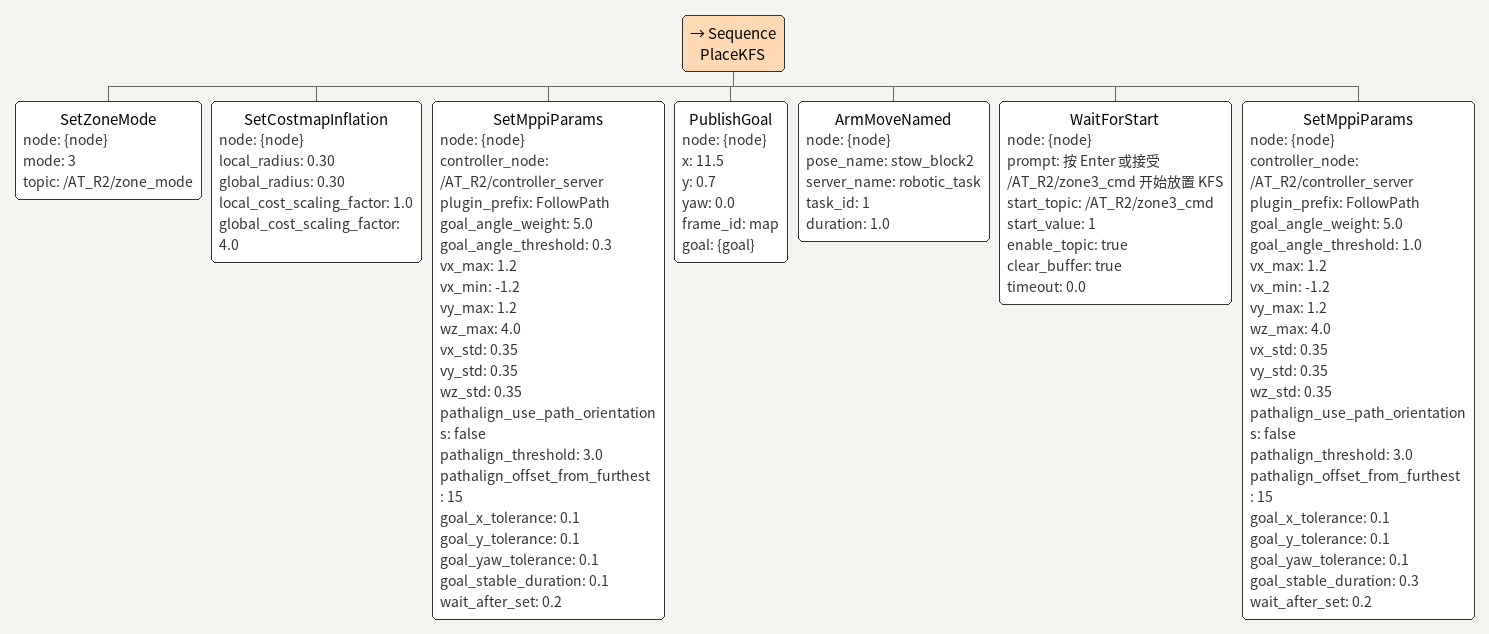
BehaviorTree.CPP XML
<Sequence name="PlaceKFS">

  <!-- ===== 全局一次性设置: 模式 / 代价地图 / MPPI ===== -->
  <SetZoneMode node="{node}" mode="3" topic="/AT_R2/zone_mode"/>

  <SetCostmapInflation node="{node}" local_radius="0.30" global_radius="0.30" local_cost_scaling_factor="1.0" global_cost_scaling_factor="4.0"/>

  <SetMppiParams node="{node}" controller_node="/AT_R2/controller_server" plugin_prefix="FollowPath" goal_angle_weight="5.0" goal_angle_threshold="0.3" vx_max="1.2" vx_min="-1.2" vy_max="1.2" wz_max="4.0" vx_std="0.35" vy_std="0.35" wz_std="0.35" pathalign_use_path_orientations="false" pathalign_threshold="3.0" pathalign_offset_from_furthest="15" goal_x_tolerance="0.1" goal_y_tolerance="0.1" goal_yaw_tolerance="0.1" goal_stable_duration="0.1" wait_after_set="0.2"/>

  <PublishGoal node="{node}" x="11.5" y="0.7" yaw="0.0" frame_id="map" goal="{goal}"/>

  <!-- ===== A 段: 预装手上块 (机械臂 hold_block_red + 顶端气泵吸住) ===== -->
  <ArmMoveNamed node="{node}" pose_name="stow_block2" server_name="robotic_task" task_id="1" duration="1.0"/>

  <!-- 等三区放行信号 -->
  <WaitForStart node="{node}" prompt="按 Enter 或接受 /AT_R2/zone3_cmd 开始放置 KFS" start_topic="/AT_R2/zone3_cmd" start_value="1" enable_topic="true" clear_buffer="true" timeout="0.0"/>

  <SetMppiParams node="{node}" controller_node="/AT_R2/controller_server" plugin_prefix="FollowPath" goal_angle_weight="5.0" goal_angle_threshold="1.0" vx_max="1.2" vx_min="-1.2" vy_max="1.2" wz_max="4.0" vx_std="0.35" vy_std="0.35" wz_std="0.35" pathalign_use_path_orientations="false" pathalign_threshold="3.0" pathalign_offset_from_furthest="15" goal_x_tolerance="0.1" goal_y_tolerance="0.1" goal_yaw_tolerance="0.1" goal_stable_duration="0.3" wait_after_set="0.2"/>

</Sequence>
